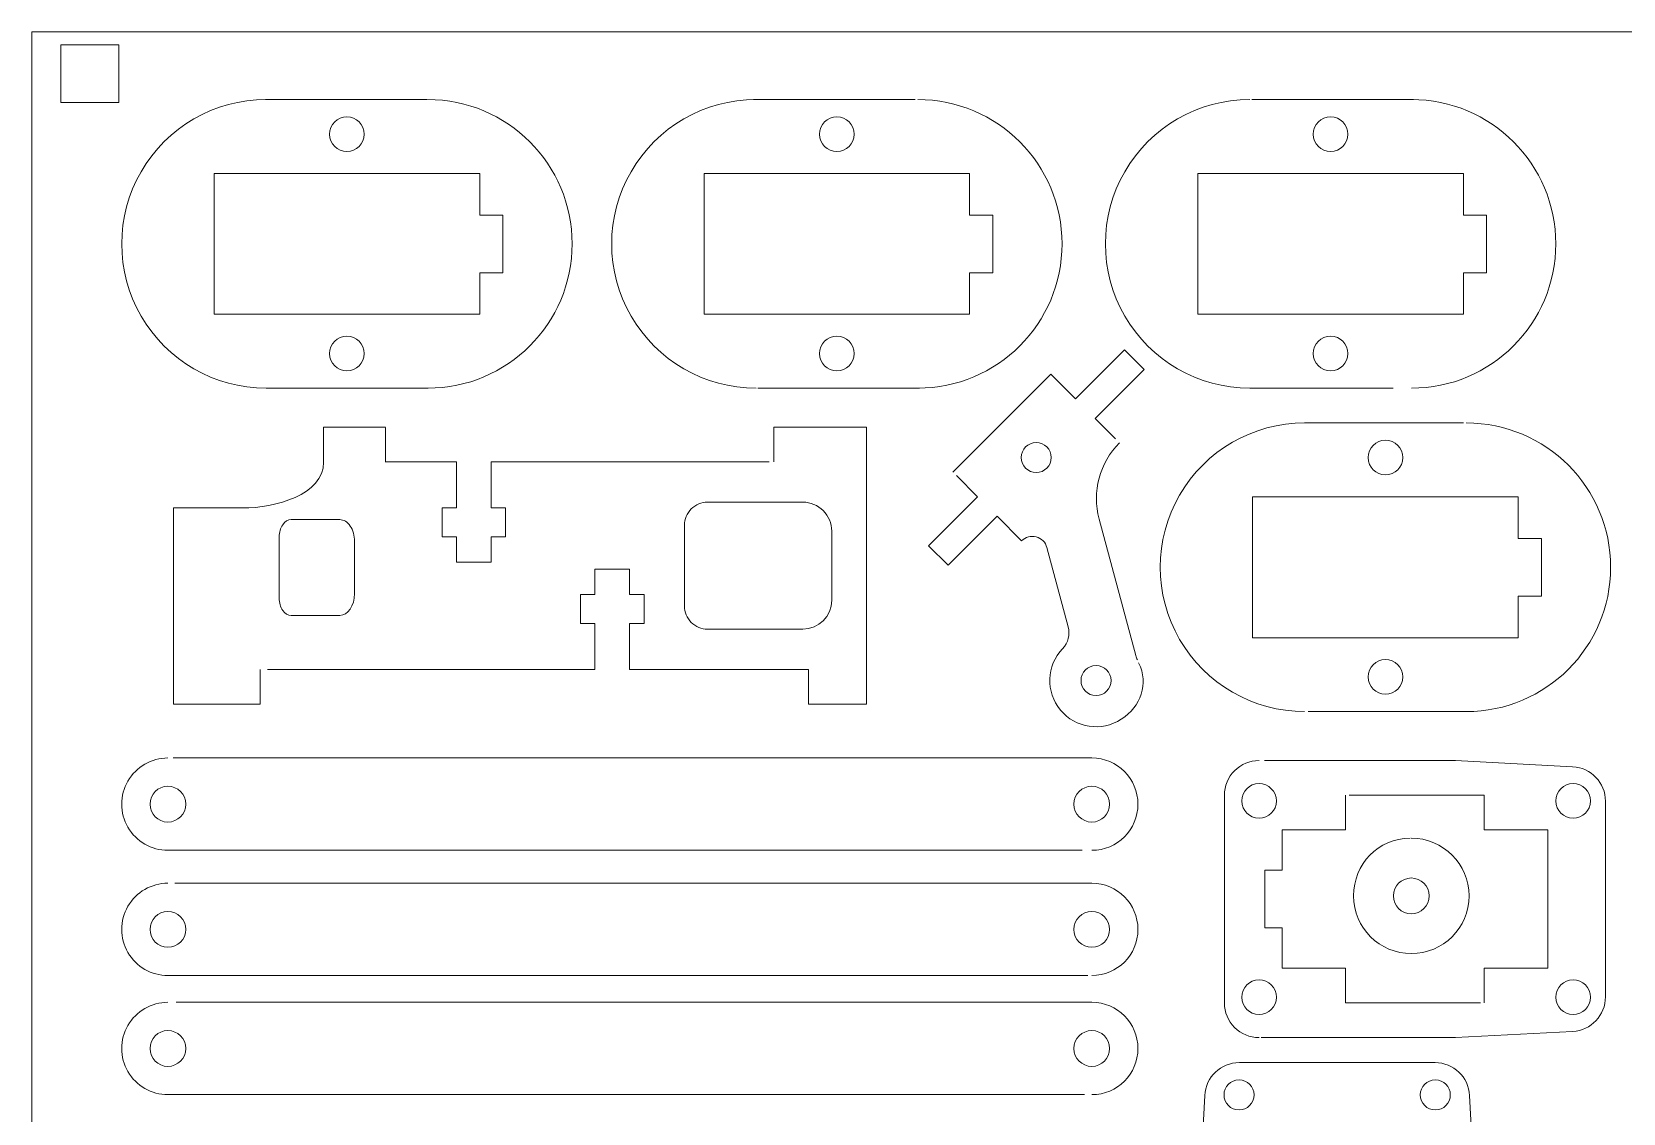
# Model space of a CAD drawing. Header units: millimetres. Extents: x -148 to 148, y -104 to 104.
# Drawn here: x -148.1 to -5.6, y 7.3 to 104.1 of the extents above; entities that cross this region are included whole.
import ezdxf

# ---------------------------------------------------------------- set-up
doc = ezdxf.new("R2010")
doc.units = ezdxf.units.MM
doc.header["$MEASUREMENT"] = 0
for name, color, linetype in [('Camada 1', 7, 'Continuous'), ('Default', 7, 'Continuous'), ('Layer 1', 7, 'Continuous')]:
    doc.layers.add(name, color=color, linetype=linetype)

msp = doc.modelspace()

# ---------------------------------------------------------------- linework, layer by layer
at = {"layer": 'Camada 1', "color": 250, "lineweight": 20}
msp.add_open_spline([(-148.0613, -104.1399), (-148.0613, -104.1399), (148.0612, -104.1399), (148.0612, -104.1399), (148.0612, -104.1399), (148.0612, -104.1399), (148.0612, 104.14), (148.0612, 104.14), (148.0612, 104.14), (148.0612, 104.14), (-148.0613, 104.14), (-148.0613, 104.14), (-148.0613, 104.14), (-148.0613, 104.14), (-148.0613, -104.1399), (-148.0613, -104.1399), (-148.0613, -104.1399), (-148.0613, -104.1399), (-148.0613, -104.1399), (-148.0613, -104.1399)], degree=3, knots=[0, 0, 0, 0, 0.16666667, 0.16666667, 0.16666667, 0.16666667, 0.33333333, 0.33333333, 0.33333333, 0.33333333, 0.5, 0.5, 0.5, 0.5, 0.66666667, 0.66666667, 0.66666667, 0.66666667, 1, 1, 1, 1], dxfattribs=at)
at = {"layer": 'Default', "color": 250, "lineweight": 9}
for points, knots in [([(-127.0907, 98.0721), (-131.7071, 98.0721), (-135.9731, 95.6093), (-138.2813, 91.6113), (-138.2813, 91.6113), (-140.5895, 87.6132), (-140.5895, 82.6876), (-138.2813, 78.6894), (-138.2813, 78.6894), (-135.9731, 74.6915), (-131.7071, 72.2286), (-127.0907, 72.2286)], [0, 0, 0, 0, 0.25, 0.25, 0.25, 0.25, 0.5, 0.5, 0.5, 0.5, 1, 1, 1, 1]), ([(-112.6182, 72.2286), (-105.4817, 72.2286), (-99.6964, 78.0139), (-99.6964, 85.1504), (-99.6964, 85.1504), (-99.6963, 92.287), (-105.4816, 98.0721), (-112.6181, 98.0721)], [0, 0, 0, 0, 0.33333333, 0.33333333, 0.33333333, 0.33333333, 1, 1, 1, 1]), ([(-83.2309, 98.0721), (-87.8474, 98.0721), (-92.1133, 95.6093), (-94.4215, 91.6113), (-94.4215, 91.6113), (-96.7297, 87.6132), (-96.7297, 82.6876), (-94.4215, 78.6894), (-94.4215, 78.6894), (-92.1133, 74.6915), (-87.8474, 72.2286), (-83.2309, 72.2286)], [0, 0, 0, 0, 0.25, 0.25, 0.25, 0.25, 0.5, 0.5, 0.5, 0.5, 1, 1, 1, 1]), ([(-68.7585, 72.2286), (-61.6219, 72.2286), (-55.8366, 78.0139), (-55.8366, 85.1504), (-55.8366, 85.1504), (-55.8365, 92.287), (-61.6218, 98.0721), (-68.7582, 98.0721)], [0, 0, 0, 0, 0.33333333, 0.33333333, 0.33333333, 0.33333333, 1, 1, 1, 1]), ([(-39.0313, 98.0721), (-43.6477, 98.0721), (-47.9136, 95.6093), (-50.2218, 91.6113), (-50.2218, 91.6113), (-52.5301, 87.6132), (-52.5301, 82.6876), (-50.2218, 78.6894), (-50.2218, 78.6894), (-47.9136, 74.6915), (-43.6477, 72.2286), (-39.0313, 72.2286)], [0, 0, 0, 0, 0.25, 0.25, 0.25, 0.25, 0.5, 0.5, 0.5, 0.5, 1, 1, 1, 1]), ([(-24.5588, 72.2286), (-17.4223, 72.2286), (-11.6369, 78.0139), (-11.6369, 85.1504), (-11.6369, 85.1504), (-11.6368, 92.287), (-17.4222, 98.0721), (-24.5587, 98.0721)], [0, 0, 0, 0, 0.33333333, 0.33333333, 0.33333333, 0.33333333, 1, 1, 1, 1]), ([(-118.3038, 94.9709), (-118.3038, 95.8275), (-118.998, 96.5216), (-119.8544, 96.5216), (-119.8544, 96.5216), (-120.7108, 96.5216), (-121.405, 95.8275), (-121.405, 94.971), (-121.405, 94.971), (-121.4051, 94.1146), (-120.7108, 93.4205), (-119.8545, 93.4203), (-119.8545, 93.4203), (-118.998, 93.4203), (-118.3038, 94.1146), (-118.3038, 94.9709)], [0, 0, 0, 0, 0.2, 0.2, 0.2, 0.2, 0.4, 0.4, 0.4, 0.4, 0.6, 0.6, 0.6, 0.6, 1, 1, 1, 1]), ([(-74.444, 94.9709), (-74.444, 95.8275), (-75.1382, 96.5216), (-75.9946, 96.5216), (-75.9946, 96.5216), (-76.851, 96.5216), (-77.5452, 95.8275), (-77.5452, 94.971), (-77.5452, 94.971), (-77.5453, 94.1146), (-76.851, 93.4205), (-75.9947, 93.4203), (-75.9947, 93.4203), (-75.1382, 93.4203), (-74.444, 94.1146), (-74.444, 94.9709)], [0, 0, 0, 0, 0.2, 0.2, 0.2, 0.2, 0.4, 0.4, 0.4, 0.4, 0.6, 0.6, 0.6, 0.6, 1, 1, 1, 1]), ([(-30.2444, 94.9709), (-30.2444, 95.8275), (-30.9385, 96.5216), (-31.7949, 96.5216), (-31.7949, 96.5216), (-32.6513, 96.5216), (-33.3455, 95.8275), (-33.3455, 94.971), (-33.3455, 94.971), (-33.3456, 94.1146), (-32.6513, 93.4205), (-31.795, 93.4203), (-31.795, 93.4203), (-30.9385, 93.4203), (-30.2444, 94.1146), (-30.2444, 94.9709)], [0, 0, 0, 0, 0.2, 0.2, 0.2, 0.2, 0.4, 0.4, 0.4, 0.4, 0.6, 0.6, 0.6, 0.6, 1, 1, 1, 1]), ([(-118.3038, 75.3298), (-118.3038, 76.1863), (-118.998, 76.8803), (-119.8544, 76.8803), (-119.8544, 76.8803), (-120.7108, 76.8805), (-121.405, 76.1863), (-121.405, 75.3298), (-121.405, 75.3298), (-121.4051, 74.4735), (-120.7108, 73.7793), (-119.8545, 73.7792), (-119.8545, 73.7792), (-118.998, 73.7792), (-118.3038, 74.4735), (-118.3038, 75.3298)], [0, 0, 0, 0, 0.2, 0.2, 0.2, 0.2, 0.4, 0.4, 0.4, 0.4, 0.6, 0.6, 0.6, 0.6, 1, 1, 1, 1]), ([(-74.444, 75.3298), (-74.444, 76.1863), (-75.1382, 76.8803), (-75.9946, 76.8803), (-75.9946, 76.8803), (-76.851, 76.8805), (-77.5452, 76.1863), (-77.5452, 75.3298), (-77.5452, 75.3298), (-77.5453, 74.4735), (-76.851, 73.7793), (-75.9947, 73.7792), (-75.9947, 73.7792), (-75.1382, 73.7792), (-74.444, 74.4735), (-74.444, 75.3298)], [0, 0, 0, 0, 0.2, 0.2, 0.2, 0.2, 0.4, 0.4, 0.4, 0.4, 0.6, 0.6, 0.6, 0.6, 1, 1, 1, 1]), ([(-30.2444, 75.3298), (-30.2444, 76.1863), (-30.9385, 76.8803), (-31.7949, 76.8803), (-31.7949, 76.8803), (-32.6513, 76.8805), (-33.3455, 76.1863), (-33.3455, 75.3298), (-33.3455, 75.3298), (-33.3456, 74.4735), (-32.6513, 73.7793), (-31.795, 73.7792), (-31.795, 73.7792), (-30.9385, 73.7792), (-30.2444, 74.4735), (-30.2444, 75.3298)], [0, 0, 0, 0, 0.2, 0.2, 0.2, 0.2, 0.4, 0.4, 0.4, 0.4, 0.6, 0.6, 0.6, 0.6, 1, 1, 1, 1]), ([(-34.1203, 69.1113), (-38.7368, 69.1113), (-43.0027, 66.6485), (-45.3109, 62.6504), (-45.3109, 62.6504), (-47.6191, 58.6524), (-47.6191, 53.7267), (-45.3109, 49.7285), (-45.3109, 49.7285), (-43.0027, 45.7306), (-38.7368, 43.2676), (-34.1203, 43.2676)], [0, 0, 0, 0, 0.25, 0.25, 0.25, 0.25, 0.5, 0.5, 0.5, 0.5, 1, 1, 1, 1]), ([(-19.6479, 43.2676), (-12.5113, 43.2676), (-6.726, 49.0529), (-6.726, 56.1894), (-6.726, 56.1894), (-6.7259, 63.3261), (-12.5112, 69.1113), (-19.6478, 69.1113)], [0, 0, 0, 0, 0.33333333, 0.33333333, 0.33333333, 0.33333333, 1, 1, 1, 1]), ([(-25.3335, 66.0101), (-25.3335, 66.8665), (-26.0276, 67.5607), (-26.884, 67.5607), (-26.884, 67.5607), (-27.7404, 67.5608), (-28.4346, 66.8665), (-28.4346, 66.0102), (-28.4346, 66.0102), (-28.4347, 65.1537), (-27.7404, 64.4596), (-26.8841, 64.4595), (-26.8841, 64.4595), (-26.0276, 64.4595), (-25.3335, 65.1537), (-25.3335, 66.0101)], [0, 0, 0, 0, 0.2, 0.2, 0.2, 0.2, 0.4, 0.4, 0.4, 0.4, 0.6, 0.6, 0.6, 0.6, 1, 1, 1, 1]), ([(-124.857, 60.4554), (-125.1372, 60.4554), (-125.4061, 60.2912), (-125.6044, 59.9986), (-125.6044, 59.9986), (-125.8025, 59.706), (-125.9139, 59.3092), (-125.9139, 58.8953)], [0, 0, 0, 0, 0.33333333, 0.33333333, 0.33333333, 0.33333333, 1, 1, 1, 1]), ([(-119.1757, 58.5053), (-119.1757, 59.0226), (-119.3149, 59.5187), (-119.5626, 59.8843), (-119.5626, 59.8843), (-119.8104, 60.2501), (-120.1464, 60.4554), (-120.4969, 60.4554)], [0, 0, 0, 0, 0.33333333, 0.33333333, 0.33333333, 0.33333333, 1, 1, 1, 1]), ([(-125.9139, 53.4349), (-125.9139, 53.0211), (-125.8025, 52.6242), (-125.6044, 52.3316), (-125.6044, 52.3316), (-125.4061, 52.0391), (-125.1372, 51.8747), (-124.857, 51.8747)], [0, 0, 0, 0, 0.33333333, 0.33333333, 0.33333333, 0.33333333, 1, 1, 1, 1]), ([(-25.3335, 46.3689), (-25.3335, 47.2253), (-26.0276, 47.9194), (-26.884, 47.9194), (-26.884, 47.9194), (-27.7404, 47.9196), (-28.4346, 47.2253), (-28.4346, 46.3689), (-28.4346, 46.3689), (-28.4347, 45.5125), (-27.7404, 44.8183), (-26.8841, 44.8182), (-26.8841, 44.8182), (-26.0276, 44.8182), (-25.3335, 45.5125), (-25.3335, 46.3689)], [0, 0, 0, 0, 0.2, 0.2, 0.2, 0.2, 0.4, 0.4, 0.4, 0.4, 0.6, 0.6, 0.6, 0.6, 1, 1, 1, 1]), ([(-38.1999, 38.88), (-39.0223, 38.88), (-39.8111, 38.5534), (-40.3927, 37.9718), (-40.3927, 37.9718), (-40.9742, 37.3902), (-41.3012, 36.6013), (-41.3012, 35.7788)], [0, 0, 0, 0, 0.33333333, 0.33333333, 0.33333333, 0.33333333, 1, 1, 1, 1]), ([(-36.6493, 35.2619), (-36.6493, 36.1183), (-37.3435, 36.8126), (-38.1998, 36.8126), (-38.1998, 36.8126), (-39.0561, 36.8126), (-39.7505, 36.1183), (-39.7505, 35.262), (-39.7505, 35.262), (-39.7505, 34.4057), (-39.0561, 33.7115), (-38.1999, 33.7115), (-38.1999, 33.7115), (-37.3435, 33.7115), (-36.6493, 34.4057), (-36.6493, 35.2619)], [0, 0, 0, 0, 0.2, 0.2, 0.2, 0.2, 0.4, 0.4, 0.4, 0.4, 0.6, 0.6, 0.6, 0.6, 1, 1, 1, 1]), ([(-8.5313, 35.2619), (-8.5313, 36.1183), (-9.2256, 36.8126), (-10.0819, 36.8126), (-10.0819, 36.8126), (-10.9382, 36.8126), (-11.6326, 36.1183), (-11.6326, 35.262), (-11.6326, 35.262), (-11.6326, 34.4057), (-10.9382, 33.7115), (-10.082, 33.7115), (-10.082, 33.7115), (-9.2256, 33.7115), (-8.5313, 34.4057), (-8.5313, 35.2619)], [0, 0, 0, 0, 0.2, 0.2, 0.2, 0.2, 0.4, 0.4, 0.4, 0.4, 0.6, 0.6, 0.6, 0.6, 1, 1, 1, 1]), ([(-36.6493, 17.6884), (-36.6493, 18.5449), (-37.3434, 19.239), (-38.1998, 19.239), (-38.1998, 19.239), (-39.0562, 19.2392), (-39.7504, 18.5449), (-39.7504, 17.6885), (-39.7504, 17.6885), (-39.7505, 16.8321), (-39.0562, 16.1379), (-38.1999, 16.1378), (-38.1999, 16.1378), (-37.3434, 16.1378), (-36.6493, 16.8321), (-36.6493, 17.6884)], [0, 0, 0, 0, 0.2, 0.2, 0.2, 0.2, 0.4, 0.4, 0.4, 0.4, 0.6, 0.6, 0.6, 0.6, 1, 1, 1, 1]), ([(-8.5313, 17.6884), (-8.5313, 18.5449), (-9.2255, 19.239), (-10.0819, 19.239), (-10.0819, 19.239), (-10.9383, 19.2392), (-11.6325, 18.5449), (-11.6325, 17.6885), (-11.6325, 17.6885), (-11.6326, 16.8321), (-10.9383, 16.1379), (-10.082, 16.1378), (-10.082, 16.1378), (-9.2255, 16.1378), (-8.5313, 16.8321), (-8.5313, 17.6884)], [0, 0, 0, 0, 0.2, 0.2, 0.2, 0.2, 0.4, 0.4, 0.4, 0.4, 0.6, 0.6, 0.6, 0.6, 1, 1, 1, 1]), ([(-41.3012, 17.1716), (-41.3012, 16.3491), (-40.9742, 15.5603), (-40.3927, 14.9787), (-40.3927, 14.9787), (-39.8111, 14.3971), (-39.0223, 14.0703), (-38.1999, 14.0703)], [0, 0, 0, 0, 0.33333333, 0.33333333, 0.33333333, 0.33333333, 1, 1, 1, 1]), ([(-39.9932, 10.2778), (-40.7348, 10.2778), (-41.3361, 9.6767), (-41.3361, 8.9353), (-41.3361, 8.9353), (-41.3361, 8.1936), (-40.7348, 7.5923), (-39.9933, 7.5923), (-39.9933, 7.5923), (-39.2517, 7.5923), (-38.6505, 8.1936), (-38.6505, 8.9351), (-38.6505, 8.9351), (-38.6505, 9.6767), (-39.2517, 10.2778), (-39.9932, 10.2778)], [0, 0, 0, 0, 0.2, 0.2, 0.2, 0.2, 0.4, 0.4, 0.4, 0.4, 0.6, 0.6, 0.6, 0.6, 1, 1, 1, 1]), ([(-22.4196, 10.2778), (-23.1612, 10.2778), (-23.7625, 9.6767), (-23.7625, 8.9353), (-23.7625, 8.9353), (-23.7625, 8.1936), (-23.1612, 7.5923), (-22.4197, 7.5923), (-22.4197, 7.5923), (-21.6781, 7.5923), (-21.0769, 8.1936), (-21.0769, 8.9351), (-21.0769, 8.9351), (-21.0769, 9.6767), (-21.6781, 10.2778), (-22.4196, 10.2778)], [0, 0, 0, 0, 0.2, 0.2, 0.2, 0.2, 0.4, 0.4, 0.4, 0.4, 0.6, 0.6, 0.6, 0.6, 1, 1, 1, 1])]:
    msp.add_open_spline(points, degree=3, knots=knots, dxfattribs=at)
for points in [[(-112.6761, 98.0721), (-112.6761, 98.0721), (-127.1486, 98.0721), (-127.1486, 98.0721)], [(-68.9858, 98.0721), (-68.9858, 98.0721), (-83.4582, 98.0721), (-83.4582, 98.0721)], [(-24.3796, 98.0721), (-24.3796, 98.0721), (-38.852, 98.0721), (-38.852, 98.0721)], [(-131.7425, 78.8446), (-131.7425, 78.8446), (-131.7425, 91.4561), (-131.7425, 91.4561)], [(-131.7425, 91.4561), (-131.7425, 91.4561), (-107.9664, 91.4561), (-107.9664, 91.4561)], [(-107.9664, 91.4561), (-107.9664, 91.4561), (-107.9664, 87.7348), (-107.9664, 87.7348)], [(-87.8828, 78.8446), (-87.8828, 78.8446), (-87.8828, 91.4561), (-87.8828, 91.4561)], [(-87.8828, 91.4561), (-87.8828, 91.4561), (-64.1066, 91.4561), (-64.1066, 91.4561)], [(-64.1066, 91.4561), (-64.1066, 91.4561), (-64.1066, 87.7348), (-64.1066, 87.7348)], [(-43.6831, 78.8446), (-43.6831, 78.8446), (-43.6831, 91.4561), (-43.6831, 91.4561)], [(-43.6831, 91.4561), (-43.6831, 91.4561), (-19.907, 91.4561), (-19.907, 91.4561)], [(-19.907, 91.4561), (-19.907, 91.4561), (-19.907, 87.7348), (-19.907, 87.7348)], [(-107.9664, 87.7348), (-107.9664, 87.7348), (-105.8988, 87.7348), (-105.8988, 87.7348)], [(-105.8988, 87.7348), (-105.8988, 87.7348), (-105.8988, 82.566), (-105.8988, 82.566)], [(-64.1066, 87.7348), (-64.1066, 87.7348), (-62.039, 87.7348), (-62.039, 87.7348)], [(-62.039, 87.7348), (-62.039, 87.7348), (-62.039, 82.566), (-62.039, 82.566)], [(-19.907, 87.7348), (-19.907, 87.7348), (-17.8393, 87.7348), (-17.8393, 87.7348)], [(-17.8393, 87.7348), (-17.8393, 87.7348), (-17.8393, 82.566), (-17.8393, 82.566)], [(-107.9664, 82.566), (-107.9664, 82.566), (-107.9664, 78.8446), (-107.9664, 78.8446)], [(-105.8988, 82.566), (-105.8988, 82.566), (-107.9664, 82.566), (-107.9664, 82.566)], [(-64.1066, 82.566), (-64.1066, 82.566), (-64.1066, 78.8446), (-64.1066, 78.8446)], [(-62.039, 82.566), (-62.039, 82.566), (-64.1066, 82.566), (-64.1066, 82.566)], [(-19.907, 82.566), (-19.907, 82.566), (-19.907, 78.8446), (-19.907, 78.8446)], [(-17.8393, 82.566), (-17.8393, 82.566), (-19.907, 82.566), (-19.907, 82.566)], [(-107.9664, 78.8446), (-107.9664, 78.8446), (-131.7425, 78.8446), (-131.7425, 78.8446)], [(-64.1066, 78.8446), (-64.1066, 78.8446), (-87.8828, 78.8446), (-87.8828, 78.8446)], [(-19.907, 78.8446), (-19.907, 78.8446), (-43.6831, 78.8446), (-43.6831, 78.8446)], [(-127.0611, 72.2286), (-127.0611, 72.2286), (-112.5886, 72.2286), (-112.5886, 72.2286)], [(-83.0788, 72.2286), (-83.0788, 72.2286), (-68.6064, 72.2286), (-68.6064, 72.2286)], [(-39.0313, 72.2286), (-39.0313, 72.2286), (-26.1847, 72.2286), (-26.1847, 72.2286)], [(-19.8877, 69.1113), (-19.8877, 69.1113), (-34.1203, 69.1113), (-34.1203, 69.1113)], [(-110.0497, 65.6359), (-110.0497, 65.6359), (-110.0497, 61.5009), (-110.0497, 61.5009)], [(-106.9485, 61.5009), (-106.9485, 61.5009), (-106.9485, 65.6359), (-106.9485, 65.6359)], [(-111.3419, 61.5009), (-111.3419, 61.5009), (-111.3419, 58.9165), (-111.3419, 58.9165)], [(-110.0497, 61.5009), (-110.0497, 61.5009), (-111.3419, 61.5009), (-111.3419, 61.5009)], [(-105.6563, 61.5009), (-105.6563, 61.5009), (-106.9485, 61.5009), (-106.9485, 61.5009)], [(-105.6563, 58.9165), (-105.6563, 58.9165), (-105.6563, 61.5009), (-105.6563, 61.5009)], [(-38.7723, 49.8834), (-38.7723, 49.8834), (-38.7723, 62.4953), (-38.7723, 62.4953)], [(-38.7723, 62.4953), (-38.7723, 62.4953), (-14.996, 62.4953), (-14.996, 62.4953)], [(-14.996, 62.4953), (-14.996, 62.4953), (-14.996, 58.7739), (-14.996, 58.7739)], [(-120.4969, 60.4554), (-120.4969, 60.4554), (-124.857, 60.4554), (-124.857, 60.4554)], [(-125.9139, 58.8953), (-125.9139, 58.8953), (-125.9139, 53.4349), (-125.9139, 53.4349)], [(-119.1757, 53.8249), (-119.1757, 53.8249), (-119.1757, 58.5053), (-119.1757, 58.5053)], [(-111.3419, 58.9165), (-111.3419, 58.9165), (-110.0497, 58.9165), (-110.0497, 58.9165)], [(-110.0497, 58.9165), (-110.0497, 58.9165), (-110.0497, 56.6423), (-110.0497, 56.6423)], [(-106.9485, 56.6423), (-106.9485, 56.6423), (-106.9485, 58.9165), (-106.9485, 58.9165)], [(-106.9485, 58.9165), (-106.9485, 58.9165), (-105.6563, 58.9165), (-105.6563, 58.9165)], [(-14.996, 58.7739), (-14.996, 58.7739), (-12.9284, 58.7739), (-12.9284, 58.7739)], [(-12.9284, 58.7739), (-12.9284, 58.7739), (-12.9284, 53.605), (-12.9284, 53.605)], [(-110.0497, 56.6423), (-110.0497, 56.6423), (-106.9485, 56.6423), (-106.9485, 56.6423)], [(-97.6479, 56.0219), (-97.6479, 56.0219), (-94.5467, 56.0219), (-94.5467, 56.0219)], [(-97.6479, 53.7477), (-97.6479, 53.7477), (-97.6479, 56.0219), (-97.6479, 56.0219)], [(-94.5467, 56.0219), (-94.5467, 56.0219), (-94.5467, 53.7477), (-94.5467, 53.7477)], [(-120.4969, 51.8747), (-119.7672, 51.8747), (-119.1757, 52.7477), (-119.1757, 53.8249)], [(-98.9401, 53.7477), (-98.9401, 53.7477), (-97.6479, 53.7477), (-97.6479, 53.7477)], [(-98.9401, 51.1633), (-98.9401, 51.1633), (-98.9401, 53.7477), (-98.9401, 53.7477)], [(-94.5467, 53.7477), (-94.5467, 53.7477), (-93.2545, 53.7477), (-93.2545, 53.7477)], [(-93.2545, 53.7477), (-93.2545, 53.7477), (-93.2545, 51.1633), (-93.2545, 51.1633)], [(-14.996, 53.605), (-14.996, 53.605), (-14.996, 49.8834), (-14.996, 49.8834)], [(-12.9284, 53.605), (-12.9284, 53.605), (-14.996, 53.605), (-14.996, 53.605)], [(-124.857, 51.8747), (-124.857, 51.8747), (-120.4969, 51.8747), (-120.4969, 51.8747)], [(-97.6479, 51.1633), (-97.6479, 51.1633), (-98.9401, 51.1633), (-98.9401, 51.1633)], [(-97.6479, 47.0283), (-97.6479, 47.0283), (-97.6479, 51.1633), (-97.6479, 51.1633)], [(-93.2545, 51.1633), (-93.2545, 51.1633), (-94.5467, 51.1633), (-94.5467, 51.1633)], [(-94.5467, 51.1633), (-94.5467, 51.1633), (-94.5467, 47.0283), (-94.5467, 47.0283)], [(-14.996, 49.8834), (-14.996, 49.8834), (-38.7723, 49.8834), (-38.7723, 49.8834)], [(-33.7978, 43.2676), (-33.7978, 43.2676), (-19.6479, 43.2676), (-19.6479, 43.2676)], [(-20.6262, 38.88), (-20.6262, 38.88), (-37.7038, 38.88), (-37.7038, 38.88)], [(-20.6262, 38.88), (-20.6262, 38.88), (-10.1262, 38.3298), (-10.1262, 38.3298)], [(-7.1875, 35.2329), (-7.1875, 36.8825), (-8.4789, 38.2434), (-10.1262, 38.3298)], [(-41.3012, 35.7788), (-41.3012, 35.7788), (-41.3012, 17.1716), (-41.3012, 17.1716)], [(-30.4468, 35.7788), (-30.4468, 35.7788), (-30.4468, 32.6778), (-30.4468, 32.6778)], [(-18.0418, 35.7788), (-18.0418, 35.7788), (-30.1243, 35.7788), (-30.1243, 35.7788)], [(-18.0418, 32.6778), (-18.0418, 32.6778), (-18.0418, 35.7788), (-18.0418, 35.7788)], [(-7.1875, 17.7176), (-7.1875, 17.7176), (-7.1875, 35.2329), (-7.1875, 35.2329)], [(-36.1324, 32.6778), (-36.1324, 32.6778), (-30.4468, 32.6778), (-30.4468, 32.6778)], [(-36.1324, 29.0596), (-36.1324, 29.0596), (-36.1324, 32.6778), (-36.1324, 32.6778)], [(-18.0418, 32.6778), (-18.0418, 32.6778), (-12.3562, 32.6778), (-12.3562, 32.6778)], [(-12.3562, 32.6778), (-12.3562, 32.6778), (-12.3562, 20.2728), (-12.3562, 20.2728)], [(-37.6829, 23.8909), (-37.6829, 23.8909), (-37.6829, 29.0596), (-37.6829, 29.0596)], [(-37.6829, 29.0596), (-37.6829, 29.0596), (-36.1324, 29.0596), (-36.1324, 29.0596)], [(-36.1324, 23.8909), (-36.1324, 23.8909), (-37.6829, 23.8909), (-37.6829, 23.8909)], [(-36.1324, 20.2728), (-36.1324, 20.2728), (-36.1324, 23.8909), (-36.1324, 23.8909)], [(-30.4468, 20.2728), (-30.4468, 20.2728), (-36.1324, 20.2728), (-36.1324, 20.2728)], [(-30.4468, 17.1716), (-30.4468, 17.1716), (-30.4468, 20.2728), (-30.4468, 20.2728)], [(-12.3562, 20.2728), (-12.3562, 20.2728), (-18.0418, 20.2728), (-18.0418, 20.2728)], [(-18.0418, 20.2728), (-18.0418, 20.2728), (-18.0418, 17.1716), (-18.0418, 17.1716)], [(-18.3891, 17.1716), (-18.3891, 17.1716), (-30.4468, 17.1716), (-30.4468, 17.1716)], [(-10.1262, 14.6207), (-8.4789, 14.707), (-7.1875, 16.0679), (-7.1875, 17.7176)], [(-20.6262, 14.0703), (-20.6262, 14.0703), (-10.1262, 14.6207), (-10.1262, 14.6207)], [(-38.0014, 14.0703), (-38.0014, 14.0703), (-20.6262, 14.0703), (-20.6262, 14.0703)], [(-39.9643, 11.8296), (-41.6138, 11.8296), (-42.9748, 10.5381), (-43.0611, 8.8907)], [(-22.4488, 11.8296), (-22.4488, 11.8296), (-39.9643, 11.8296), (-39.9643, 11.8296)], [(-19.3519, 8.8907), (-19.4382, 10.5381), (-20.7991, 11.8296), (-22.4488, 11.8296)], [(-43.6113, -1.6092), (-43.6113, -1.6092), (-43.0611, 8.8907), (-43.0611, 8.8907)], [(-18.8015, -1.6092), (-18.8015, -1.6092), (-19.3519, 8.8907), (-19.3519, 8.8907)]]:
    msp.add_open_spline(points, degree=3, dxfattribs=at)
at = {"layer": 'Layer 1', "color": 250, "lineweight": 9}
for points, knots in [([(-145.2746, 97.7988), (-145.2746, 97.7988), (-140.286, 97.7988), (-140.286, 97.7988), (-140.286, 97.7988), (-140.286, 97.7988), (-140.286, 102.9675), (-140.286, 102.9675), (-140.286, 102.9675), (-140.286, 102.9675), (-145.4548, 102.9675), (-145.4548, 102.9675), (-145.4548, 102.9675), (-145.4548, 102.9675), (-145.4548, 97.7988), (-145.4548, 97.7988), (-145.4548, 97.7988), (-145.4548, 97.7988), (-145.2746, 97.7988), (-145.2746, 97.7988)], [0, 0, 0, 0, 0.16666667, 0.16666667, 0.16666667, 0.16666667, 0.33333333, 0.33333333, 0.33333333, 0.33333333, 0.5, 0.5, 0.5, 0.5, 0.66666667, 0.66666667, 0.66666667, 0.66666667, 1, 1, 1, 1]), ([(-129.1771, 61.5009), (-126.3009, 61.5009), (-121.941, 62.6422), (-121.941, 65.6116), (-121.941, 65.6116), (-121.941, 66.5353), (-121.941, 67.6169), (-121.941, 68.7371)], [0, 0, 0, 0, 0.33333333, 0.33333333, 0.33333333, 0.33333333, 1, 1, 1, 1]), ([(-56.8021, 66.0139), (-56.8021, 66.7561), (-57.404, 67.3578), (-58.1461, 67.3578), (-58.1461, 67.3578), (-58.8882, 67.3578), (-59.4899, 66.7561), (-59.4899, 66.0139), (-59.4899, 66.0139), (-59.4899, 65.2718), (-58.8882, 64.67), (-58.1461, 64.67), (-58.1461, 64.67), (-57.404, 64.67), (-56.8021, 65.2718), (-56.8021, 66.0139)], [0, 0, 0, 0, 0.2, 0.2, 0.2, 0.2, 0.4, 0.4, 0.4, 0.4, 0.6, 0.6, 0.6, 0.6, 1, 1, 1, 1]), ([(-87.5689, 62.0177), (-88.1171, 62.0177), (-88.6431, 61.7999), (-89.0308, 61.4123), (-89.0308, 61.4123), (-89.4185, 61.0245), (-89.6362, 60.4987), (-89.6362, 59.9503)], [0, 0, 0, 0, 0.33333333, 0.33333333, 0.33333333, 0.33333333, 1, 1, 1, 1]), ([(-76.456, 59.4334), (-76.456, 60.1189), (-76.7283, 60.7762), (-77.213, 61.2608), (-77.213, 61.2608), (-77.6977, 61.7456), (-78.3549, 62.0177), (-79.0405, 62.0177)], [0, 0, 0, 0, 0.33333333, 0.33333333, 0.33333333, 0.33333333, 1, 1, 1, 1]), ([(-57.1847, 57.9479), (-57.3105, 58.4176), (-57.6775, 58.7845), (-58.1471, 58.9103), (-58.1471, 58.9103), (-58.6168, 59.0362), (-59.1179, 58.9019), (-59.4618, 58.558)], [0, 0, 0, 0, 0.33333333, 0.33333333, 0.33333333, 0.33333333, 1, 1, 1, 1]), ([(-89.6362, 52.7139), (-89.6362, 52.1656), (-89.4185, 51.6398), (-89.0308, 51.252), (-89.0308, 51.252), (-88.6431, 50.8643), (-88.1171, 50.6464), (-87.5689, 50.6464)], [0, 0, 0, 0, 0.33333333, 0.33333333, 0.33333333, 0.33333333, 1, 1, 1, 1]), ([(-55.7868, 48.8979), (-57.2362, 47.3787), (-57.3169, 45.0143), (-55.9745, 43.3998), (-55.9745, 43.3998), (-54.632, 41.7853), (-52.2925, 41.4331), (-50.5343, 42.581), (-50.5343, 42.581), (-48.7762, 43.7289), (-48.0392, 45.7543), (-48.9774, 47.6328)], [0, 0, 0, 0, 0.25, 0.25, 0.25, 0.25, 0.5, 0.5, 0.5, 0.5, 1, 1, 1, 1]), ([(-51.4511, 46.0433), (-51.4511, 46.7856), (-52.0527, 47.3872), (-52.7949, 47.3872), (-52.7949, 47.3872), (-53.5372, 47.3872), (-54.1388, 46.7856), (-54.1389, 46.0433), (-54.1389, 46.0433), (-54.1389, 45.3012), (-53.5372, 44.6995), (-52.795, 44.6995), (-52.795, 44.6995), (-52.0527, 44.6995), (-51.4511, 45.301), (-51.4511, 46.0433)], [0, 0, 0, 0, 0.2, 0.2, 0.2, 0.2, 0.4, 0.4, 0.4, 0.4, 0.6, 0.6, 0.6, 0.6, 1, 1, 1, 1]), ([(-135.8774, 39.1094), (-137.3547, 39.1094), (-138.7197, 38.3214), (-139.4584, 37.0418), (-139.4584, 37.0418), (-140.197, 35.7626), (-140.197, 34.1864), (-139.4584, 32.9069), (-139.4584, 32.9069), (-138.7197, 31.6276), (-137.3547, 30.8396), (-135.8774, 30.8396)], [0, 0, 0, 0, 0.25, 0.25, 0.25, 0.25, 0.5, 0.5, 0.5, 0.5, 1, 1, 1, 1]), ([(-53.1777, 30.8396), (-50.8939, 30.8396), (-49.0426, 32.6908), (-49.0426, 34.9744), (-49.0426, 34.9744), (-49.0425, 37.2582), (-50.8939, 39.1094), (-53.1776, 39.1094)], [0, 0, 0, 0, 0.33333333, 0.33333333, 0.33333333, 0.33333333, 1, 1, 1, 1]), ([(-134.2751, 34.9744), (-134.2751, 35.8594), (-134.9924, 36.5767), (-135.8773, 36.5767), (-135.8773, 36.5767), (-136.7623, 36.5768), (-137.4796, 35.8594), (-137.4796, 34.9745), (-137.4796, 34.9745), (-137.4797, 34.0895), (-136.7623, 33.3722), (-135.8774, 33.3721), (-135.8774, 33.3721), (-134.9924, 33.3721), (-134.2751, 34.0895), (-134.2751, 34.9744)], [0, 0, 0, 0, 0.2, 0.2, 0.2, 0.2, 0.4, 0.4, 0.4, 0.4, 0.6, 0.6, 0.6, 0.6, 1, 1, 1, 1]), ([(-51.5754, 34.9744), (-51.5754, 35.8594), (-52.2926, 36.5767), (-53.1776, 36.5767), (-53.1776, 36.5767), (-54.0626, 36.5768), (-54.7799, 35.8594), (-54.7799, 34.9745), (-54.7799, 34.9745), (-54.78, 34.0895), (-54.0626, 33.3722), (-53.1777, 33.3721), (-53.1777, 33.3721), (-52.2926, 33.3721), (-51.5754, 34.0895), (-51.5754, 34.9744)], [0, 0, 0, 0, 0.2, 0.2, 0.2, 0.2, 0.4, 0.4, 0.4, 0.4, 0.6, 0.6, 0.6, 0.6, 1, 1, 1, 1]), ([(-24.6784, 31.9284), (-27.533, 31.9284), (-29.7376, 29.6154), (-29.7377, 26.7607), (-29.7377, 26.7607), (-29.7377, 23.9062), (-27.4237, 21.5921), (-24.5691, 21.5921), (-24.5691, 21.5921), (-21.7144, 21.5921), (-19.4004, 23.9062), (-19.4004, 26.7607), (-19.4004, 26.7607), (-19.4003, 29.6154), (-21.7144, 31.9295), (-24.569, 31.9295)], [0, 0, 0, 0, 0.2, 0.2, 0.2, 0.2, 0.4, 0.4, 0.4, 0.4, 0.6, 0.6, 0.6, 0.6, 1, 1, 1, 1]), ([(-135.8774, 27.8954), (-137.3547, 27.8954), (-138.7197, 27.1074), (-139.4584, 25.8279), (-139.4584, 25.8279), (-140.197, 24.5486), (-140.197, 22.9724), (-139.4584, 21.6931), (-139.4584, 21.6931), (-138.7197, 20.4136), (-137.3547, 19.6257), (-135.8774, 19.6257)], [0, 0, 0, 0, 0.25, 0.25, 0.25, 0.25, 0.5, 0.5, 0.5, 0.5, 1, 1, 1, 1]), ([(-53.1777, 19.6257), (-50.8939, 19.6257), (-49.0426, 21.4768), (-49.0426, 23.7604), (-49.0426, 23.7604), (-49.0425, 26.0442), (-50.8939, 27.8954), (-53.1776, 27.8954)], [0, 0, 0, 0, 0.33333333, 0.33333333, 0.33333333, 0.33333333, 1, 1, 1, 1]), ([(-24.5691, 28.3631), (-25.454, 28.3631), (-26.1714, 27.6456), (-26.1714, 26.7607), (-26.1714, 26.7607), (-26.1714, 25.8759), (-25.454, 25.1585), (-24.5691, 25.1585), (-24.5691, 25.1585), (-23.6841, 25.1585), (-22.9668, 25.8759), (-22.9668, 26.7607), (-22.9668, 26.7607), (-22.9667, 27.6456), (-23.6841, 28.3631), (-24.569, 28.3631)], [0, 0, 0, 0, 0.2, 0.2, 0.2, 0.2, 0.4, 0.4, 0.4, 0.4, 0.6, 0.6, 0.6, 0.6, 1, 1, 1, 1]), ([(-134.2751, 23.7604), (-134.2751, 24.6454), (-134.9924, 25.3628), (-135.8773, 25.3628), (-135.8773, 25.3628), (-136.7623, 25.3628), (-137.4796, 24.6454), (-137.4796, 23.7606), (-137.4796, 23.7606), (-137.4797, 22.8756), (-136.7623, 22.1583), (-135.8774, 22.1581), (-135.8774, 22.1581), (-134.9924, 22.1581), (-134.2751, 22.8756), (-134.2751, 23.7604)], [0, 0, 0, 0, 0.2, 0.2, 0.2, 0.2, 0.4, 0.4, 0.4, 0.4, 0.6, 0.6, 0.6, 0.6, 1, 1, 1, 1]), ([(-51.5754, 23.7604), (-51.5754, 24.6454), (-52.2926, 25.3628), (-53.1776, 25.3628), (-53.1776, 25.3628), (-54.0626, 25.3628), (-54.7799, 24.6454), (-54.7799, 23.7606), (-54.7799, 23.7606), (-54.78, 22.8756), (-54.0626, 22.1583), (-53.1777, 22.1581), (-53.1777, 22.1581), (-52.2926, 22.1581), (-51.5754, 22.8756), (-51.5754, 23.7604)], [0, 0, 0, 0, 0.2, 0.2, 0.2, 0.2, 0.4, 0.4, 0.4, 0.4, 0.6, 0.6, 0.6, 0.6, 1, 1, 1, 1]), ([(-135.8774, 17.2284), (-137.3547, 17.2284), (-138.7197, 16.4404), (-139.4584, 15.1609), (-139.4584, 15.1609), (-140.197, 13.8815), (-140.197, 12.3054), (-139.4584, 11.0259), (-139.4584, 11.0259), (-138.7197, 9.7466), (-137.3547, 8.9586), (-135.8774, 8.9586)], [0, 0, 0, 0, 0.25, 0.25, 0.25, 0.25, 0.5, 0.5, 0.5, 0.5, 1, 1, 1, 1]), ([(-53.1777, 8.9586), (-50.8939, 8.9586), (-49.0426, 10.8098), (-49.0426, 13.0934), (-49.0426, 13.0934), (-49.0425, 15.3772), (-50.8939, 17.2284), (-53.1776, 17.2284)], [0, 0, 0, 0, 0.33333333, 0.33333333, 0.33333333, 0.33333333, 1, 1, 1, 1]), ([(-134.2751, 13.0934), (-134.2751, 13.9783), (-134.9924, 14.6957), (-135.8773, 14.6957), (-135.8773, 14.6957), (-136.7623, 14.6958), (-137.4796, 13.9783), (-137.4796, 13.0934), (-137.4796, 13.0934), (-137.4797, 12.2085), (-136.7623, 11.4912), (-135.8774, 11.4911), (-135.8774, 11.4911), (-134.9924, 11.4911), (-134.2751, 12.2085), (-134.2751, 13.0934)], [0, 0, 0, 0, 0.2, 0.2, 0.2, 0.2, 0.4, 0.4, 0.4, 0.4, 0.6, 0.6, 0.6, 0.6, 1, 1, 1, 1]), ([(-51.5754, 13.0934), (-51.5754, 13.9783), (-52.2926, 14.6957), (-53.1776, 14.6957), (-53.1776, 14.6957), (-54.0626, 14.6958), (-54.7799, 13.9783), (-54.7799, 13.0934), (-54.7799, 13.0934), (-54.78, 12.2085), (-54.0626, 11.4912), (-53.1777, 11.4911), (-53.1777, 11.4911), (-52.2926, 11.4911), (-51.5754, 12.2085), (-51.5754, 13.0934)], [0, 0, 0, 0, 0.2, 0.2, 0.2, 0.2, 0.4, 0.4, 0.4, 0.4, 0.6, 0.6, 0.6, 0.6, 1, 1, 1, 1])]:
    msp.add_open_spline(points, degree=3, knots=knots, dxfattribs=at)
for points in [[(-50.2515, 75.6627), (-50.2515, 75.6627), (-54.6374, 71.2769), (-54.6374, 71.2769)], [(-48.4971, 73.9084), (-48.4971, 73.9084), (-50.2515, 75.6627), (-50.2515, 75.6627)], [(-56.8303, 73.4698), (-56.8303, 73.4698), (-65.6019, 64.6981), (-65.6019, 64.6981)], [(-54.6374, 71.2769), (-54.6374, 71.2769), (-56.8303, 73.4698), (-56.8303, 73.4698)], [(-48.4971, 73.9084), (-48.4971, 73.9084), (-52.8831, 69.5225), (-52.8831, 69.5225)], [(-121.941, 68.7371), (-121.941, 68.7371), (-116.3866, 68.7371), (-116.3866, 68.7371)], [(-116.3868, 68.6917), (-116.3868, 68.6917), (-116.3868, 65.5905), (-116.3868, 65.5905)], [(-81.6249, 68.7371), (-81.6249, 68.7371), (-73.3549, 68.7371), (-73.3549, 68.7371)], [(-81.6249, 68.7371), (-81.6249, 68.7371), (-81.6249, 65.6359), (-81.6249, 65.6359)], [(-73.3549, 68.7371), (-73.3549, 68.7371), (-73.3549, 43.9271), (-73.3549, 43.9271)], [(-52.8831, 69.5225), (-52.8831, 69.5225), (-51.0621, 67.7017), (-51.0621, 67.7017)], [(-50.69, 67.3297), (-52.4751, 65.5448), (-53.1721, 62.9433), (-52.5188, 60.505)], [(-110.0497, 65.6359), (-110.0497, 65.6359), (-116.3866, 65.6359), (-116.3866, 65.6359)], [(-82.0548, 65.6359), (-82.0548, 65.6359), (-106.9485, 65.6359), (-106.9485, 65.6359)], [(-63.409, 62.5053), (-63.409, 62.5053), (-65.2959, 64.3922), (-65.2959, 64.3922)], [(-135.3797, 43.9271), (-135.3797, 43.9271), (-135.3797, 61.5009), (-135.3797, 61.5009)], [(-129.1771, 61.5009), (-129.1771, 61.5009), (-135.3797, 61.5009), (-135.3797, 61.5009)], [(-79.0405, 62.0177), (-79.0405, 62.0177), (-87.5689, 62.0177), (-87.5689, 62.0177)], [(-67.7948, 58.1195), (-67.7948, 58.1195), (-63.409, 62.5053), (-63.409, 62.5053)], [(-89.6362, 59.9503), (-89.6362, 59.9503), (-89.6362, 52.7139), (-89.6362, 52.7139)], [(-66.0405, 56.3651), (-66.0405, 56.3651), (-61.6546, 60.751), (-61.6546, 60.751)], [(-61.6546, 60.751), (-61.6546, 60.751), (-59.4618, 58.558), (-59.4618, 58.558)], [(-52.5188, 60.505), (-52.5188, 60.505), (-49.243, 48.2795), (-49.243, 48.2795)], [(-76.456, 53.2308), (-76.456, 53.2308), (-76.456, 59.4334), (-76.456, 59.4334)], [(-67.7948, 58.1195), (-67.7948, 58.1195), (-66.0405, 56.3651), (-66.0405, 56.3651)], [(-55.2855, 50.8601), (-55.2855, 50.8601), (-57.1847, 57.9479), (-57.1847, 57.9479)], [(-79.0405, 50.6464), (-77.6131, 50.6464), (-76.456, 51.8035), (-76.456, 53.2308)], [(-87.5689, 50.6464), (-87.5689, 50.6464), (-79.0405, 50.6464), (-79.0405, 50.6464)], [(-55.7868, 48.8979), (-55.2888, 49.4198), (-55.0988, 50.1634), (-55.2855, 50.86)], [(-127.6266, 47.0283), (-127.6266, 47.0283), (-127.6266, 43.9271), (-127.6266, 43.9271)], [(-97.6479, 47.0283), (-97.6479, 47.0283), (-126.9651, 47.0283), (-126.9651, 47.0283)], [(-78.5236, 47.0283), (-78.5236, 47.0283), (-94.5467, 47.0283), (-94.5467, 47.0283)], [(-78.5236, 43.9271), (-78.5236, 43.9271), (-78.5236, 47.0283), (-78.5236, 47.0283)], [(-49.243, 48.2795), (-49.207, 48.1453), (-49.1576, 48.0151), (-49.0956, 47.8909)], [(-127.6266, 43.9271), (-127.6266, 43.9271), (-135.3797, 43.9271), (-135.3797, 43.9271)], [(-73.3549, 43.9271), (-73.3549, 43.9271), (-78.5236, 43.9271), (-78.5236, 43.9271)], [(-135.3979, 39.1094), (-135.3979, 39.1094), (-53.1777, 39.1094), (-53.1777, 39.1094)], [(-54.0376, 30.8396), (-54.0376, 30.8396), (-135.8774, 30.8396), (-135.8774, 30.8396)], [(-135.2655, 27.8954), (-135.2655, 27.8954), (-53.1777, 27.8954), (-53.1777, 27.8954)], [(-53.5249, 19.6257), (-53.5249, 19.6257), (-135.8774, 19.6257), (-135.8774, 19.6257)], [(-135.1497, 17.2284), (-135.1497, 17.2284), (-53.1777, 17.2284), (-53.1777, 17.2284)], [(-53.8392, 8.9586), (-53.8392, 8.9586), (-135.8774, 8.9586), (-135.8774, 8.9586)]]:
    msp.add_open_spline(points, degree=3, dxfattribs=at)

doc.saveas('drawing.dxf')
